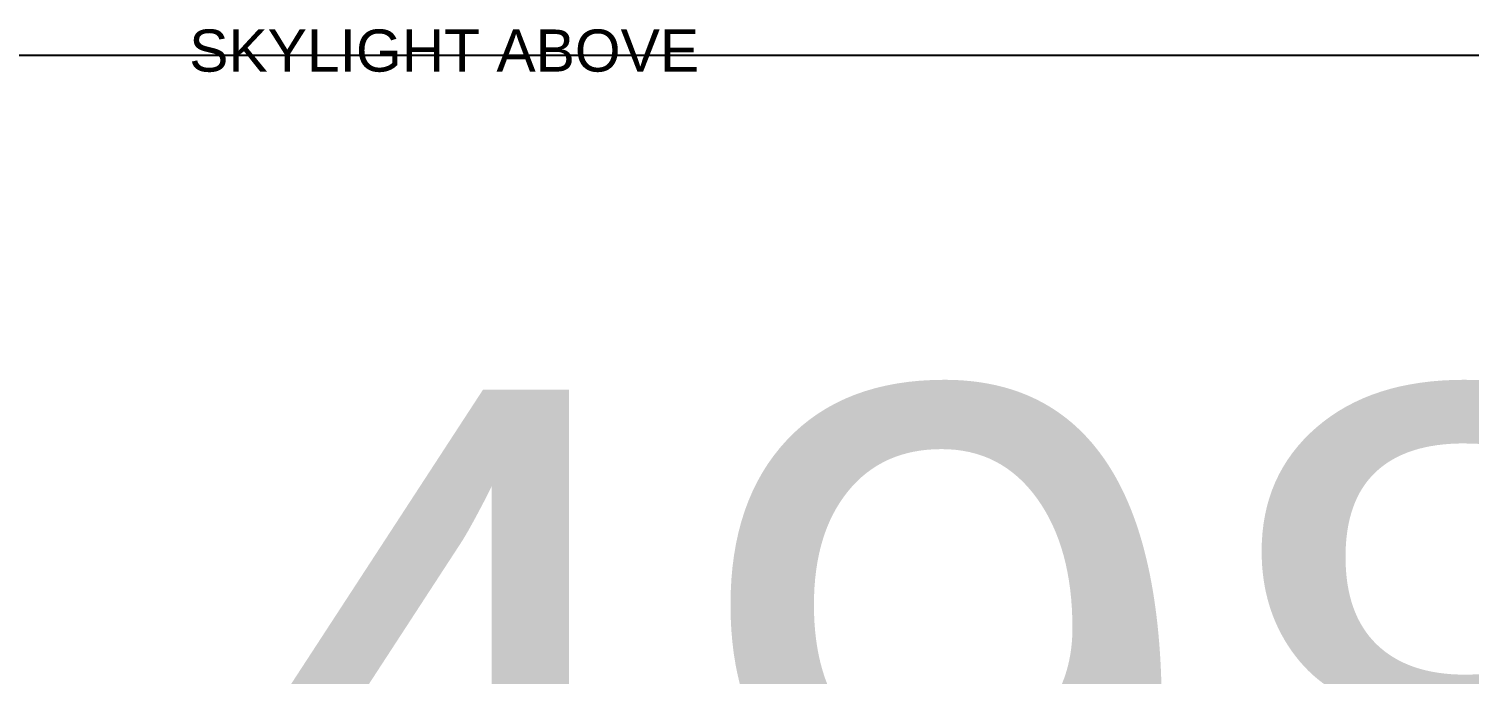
# Model space of a CAD drawing. Header units: millimetres. Extents: x -179928 to 528275, y -469666 to 511935.
# Drawn here: x 168001 to 170738, y 90437 to 91663 of the extents above; entities that cross this region are included whole.
import ezdxf

# ---------------------------------------------------------------- set-up
doc = ezdxf.new("R2010")
doc.units = ezdxf.units.MM
doc.linetypes.add('DASHED', pattern=[0.75, 0.5, -0.25])
for name, color, linetype in [('ad-Elevation 10', 8, 'Continuous'), ('ad-Furniture', 8, 'Continuous'), ('ad-Lvl-Plinth', 30, 'Continuous'), ('ad-Text main', 7, 'Continuous')]:
    doc.layers.add(name, color=color, linetype=linetype)
doc.layers.add('ad-Landscape', color=94, linetype='Continuous', lineweight=35)
doc.layers.add('ad-Landscape 2', color=7, linetype='Continuous', lineweight=35, true_color=0x264c00)
doc.styles.add('Sections_The woods Site plan_Entrances$0$Standard', font='arial.ttf')
doc.styles.get("Standard").update_dxf_attribs({"font": 'arial.ttf'})

# ---------------------------------------------------------------- blocks, each defined once
blk = doc.blocks.new('zw$B417')
at = {"layer": 'ad-Furniture', "lineweight": 5, "ltscale": 1.8, "transparency": 33554559}
h = blk.add_hatch(color=256, dxfattribs=at)
h.dxf.hatch_style = 1
h.paths.add_polyline_path([(640, 300), (-640, 300), (-640, 254.3), (-630, 254.3), (-630, 290), (630, 290), (630, 254.3), (640, 254.3)])
h.paths.add_polyline_path([(-630, 227.9), (-640, 227.9), (-640, -227.9), (-630, -227.9)])
h.paths.add_polyline_path([(-630, -254.3), (-640, -254.3), (-640, -300), (640, -300), (640, -254.3), (630, -254.3), (630, -290), (-630, -290)])
h.paths.add_polyline_path([(640, 227.9), (630, 227.9), (630, -227.9), (640, -227.9)])
h = blk.add_hatch(color=256, dxfattribs=at)
h.dxf.hatch_style = 1
h.paths.add_polyline_path([(630, 227.9), (614.7, 227.9), (614.7, 254.3), (630, 254.3), (630, 290), (-630, 290), (-630, 254.3), (-614.7, 254.3), (-614.7, 227.9), (-630, 227.9), (-630, -227.9), (-614.7, -227.9), (-614.7, -254.3), (-630, -254.3), (-630, -290), (630, -290), (630, -254.3), (614.7, -254.3), (614.7, -227.9), (630, -227.9)])
at = {"layer": 'ad-Furniture', "lineweight": 5, "ltscale": 0.1, "transparency": 33554585}
h = blk.add_hatch(dxfattribs=at)
h.set_pattern_fill('ANSI36', color=256, scale=150)
h.set_pattern_definition([(45, (-630, -90), (9.9437, 36.4602), [46.875, -9.375, 0, -9.375])])
h.paths.add_polyline_path([(-630, -227.9), (-614.7, -227.9), (-614.7, -254.3), (-630, -254.3), (-630, -290), (630, -290), (630, -54.3), (614.7, -54.3), (614.7, -27.9), (630, -27.9), (630, 227.9), (614.7, 227.9), (614.7, 254.3), (630, 254.3), (630, 290), (-630, 290), (-630, 254.3), (-614.7, 254.3), (-614.7, 227.9), (-630, 227.9)])
at = {"layer": 'ad-Furniture', "lineweight": 5, "ltscale": 1.8, "transparency": 33554559}
h = blk.add_hatch(color=256, dxfattribs=at)
h.dxf.hatch_style = 1
h.paths.add_polyline_path([(700, 300), (640, 300), (640, -300), (700, -300)])
at = {"layer": 'ad-Furniture', "lineweight": 13, "ltscale": 1.8}
for p, q in [((700, 300), (-700, 300)), ((640, -300), (640, 300)), ((700, -300), (700, 300))]:
    blk.add_line(p, q, dxfattribs=at)
at = {"layer": 'ad-Furniture', "lineweight": 5, "ltscale": 1.8}
for points in [[(630, 254.3), (630, 290), (-630, 290), (-630, 254.3)], [(630, -227.9), (630, 227.9)]]:
    blk.add_lwpolyline(points, dxfattribs=at)
blk.add_lwpolyline([(640, 254.3), (614.7, 254.3), (614.7, 227.9), (640, 227.9)], close=True, dxfattribs=at)
blk.add_circle((627.3, 241.1), 8.08, dxfattribs=at)
blk = doc.blocks.new('bamboo')
at = {"layer": 'ad-Landscape 2'}
for points in [[(103.7, 1424.7), (54.4, 1572.3), (77.9, 1403.4), (103.7, 1424.7)], [(-387.8, 1356.5), (-437.1, 1504.1), (-413.6, 1335.2), (-387.8, 1356.5)], [(119.4, 1423.2), (261.4, 1496.7), (147.9, 1388.7), (126.6, 1414.5)], [(581.6, 1302), (532.2, 1449.6), (555.7, 1280.7), (581.6, 1302)], [(-372, 1355), (-230.1, 1428.5), (-343.6, 1320.5), (-364.9, 1346.4)], [(-160.7, 1284.9), (-160, 1444.8), (-116.9, 1294.1), (-149.7, 1287.2)], [(79.4, 1419.1), (107.8, 1384.6), (-52.4, 1368.4), (70.8, 1412)], [(-756.4, 1206.5), (-805.8, 1354.1), (-782.2, 1185.2), (-756.4, 1206.5)], [(-412.1, 1350.9), (-383.7, 1316.4), (-543.9, 1300.2), (-420.7, 1343.8)], [(-70.9, 1292.4), (-27.7, 1358.5), (-55.4, 1272.9), (-68.6, 1281.5)], [(57.7, 1357.7), (77.5, 1316.1), (-31.5, 1255.3), (64.8, 1349.1)], [(103.3, 1337.4), (92.8, 1227.4), (133.3, 1318.7), (110.4, 1328.8)], [(167.7, 1347.1), (246.3, 1339.5), (157.6, 1324.2), (159.1, 1340)], [(597.3, 1300.4), (739.2, 1374), (625.7, 1265.9), (604.4, 1291.8)], [(704.4, 1206.5), (655.1, 1354.1), (678.6, 1185.2), (704.4, 1206.5)], [(-740.7, 1205), (-598.8, 1278.5), (-712.2, 1170.5), (-733.6, 1196.4)], [(-433.8, 1289.5), (-414, 1248), (-523, 1187.1), (-426.7, 1280.9)], [(-415.1, 1179.2), (-464.4, 1326.8), (-440.9, 1157.9), (-415.1, 1179.2)], [(-323.8, 1278.9), (-245.2, 1271.3), (-333.9, 1256.1), (-332.4, 1271.8)], [(-169.3, 1271.7), (-323, 1296.4), (-162.4, 1238.9), (-169.3, 1271.7)], [(161.7, 1284.2), (155.7, 1221.3), (172.9, 1235.5), (168.8, 1275.6)], [(557.2, 1296.4), (585.7, 1261.9), (425.4, 1245.7), (548.6, 1289.3)], [(720.2, 1205), (862.1, 1278.5), (748.6, 1170.5), (727.3, 1196.4)], [(772.7, 1165.6), (723.3, 1313.2), (746.9, 1144.3), (772.7, 1165.6)], [(-561.9, 1157.8), (-603.1, 1137.1), (-666.2, 1244.8), (-570.4, 1150.5)], [(-500.1, 1137.3), (-534, 1108.2), (-553.5, 1268), (-507.4, 1145.8)], [(-399.4, 1177.7), (-257.4, 1251.3), (-370.9, 1143.2), (-392.2, 1169.1)], [(-388.2, 1269.3), (-398.7, 1159.2), (-358.2, 1250.5), (-381.1, 1260.6)], [(-329.8, 1216), (-335.8, 1153.1), (-318.6, 1167.3), (-322.7, 1207.4)], [(-175.7, 1247.6), (-131.9, 1256.8), (-191.9, 1107.3), (-173.4, 1236.6)], [(-92.2, 1230.9), (0.4, 1170.5), (-61.7, 1248.7), (-81.3, 1233.2)], [(-18, 1257.9), (35, 1223.4), (30.4, 1245.3), (-7, 1260.2)], [(303.5, 1094), (304.2, 1253.9), (347.3, 1103.2), (314.4, 1096.3)], [(535.5, 1235), (555.3, 1193.4), (446.4, 1132.5), (542.6, 1226.4)], [(581.2, 1214.7), (570.7, 1104.6), (611.1, 1195.9), (588.3, 1206.1)], [(645.6, 1224.3), (724.2, 1216.7), (635.4, 1201.5), (637, 1217.2)], [(788.4, 1164.1), (930.3, 1237.6), (816.9, 1129.6), (795.5, 1155.5)], [(-780.7, 1200.9), (-752.3, 1166.4), (-912.5, 1150.2), (-789.3, 1193.8)], [(-439.4, 1173.7), (-411, 1139.2), (-571.2, 1122.9), (-448, 1166.6)], [(-494, 1113.1), (-347.5, 1165.5), (-515.9, 1138.5), (-494, 1113.1)], [(-174.3, 1012.2), (-173.7, 1172.1), (-130.6, 1021.4), (-163.4, 1014.5)], [(-131.4, 1199.8), (-85.3, 1198.1), (-81.9, 1073.4), (-120.4, 1202.1)], [(393.3, 1101.5), (436.5, 1167.6), (408.8, 1082), (395.6, 1090.6)], [(680.1, 1200.9), (708.6, 1166.4), (548.3, 1150.2), (671.5, 1193.8)], [(748.4, 1160), (776.8, 1125.5), (616.6, 1109.3), (739.8, 1152.9)], [(639.6, 1161.5), (633.5, 1098.6), (650.8, 1112.8), (646.7, 1152.8)], [(-802.5, 1139.6), (-782.6, 1098), (-891.6, 1037.1), (-795.3, 1130.9)], [(-773.2, 987.3), (-807.1, 958.2), (-826.6, 1118), (-780.4, 995.8)], [(-756.8, 1119.3), (-767.3, 1009.2), (-726.8, 1100.5), (-749.7, 1110.6)], [(-692.4, 1128.9), (-613.8, 1121.3), (-702.5, 1106.1), (-701, 1121.8)], [(-581.3, 1111.7), (-691.5, 1120), (-599.4, 1081.4), (-589.8, 1104.4)], [(-461.1, 1112.3), (-441.3, 1070.7), (-550.3, 1009.8), (-454, 1103.7)], [(-155.7, 961.1), (-205, 1108.7), (-181.5, 939.8), (-155.7, 961.1)], [(294.9, 1080.8), (141.2, 1105.5), (301.8, 1048), (294.9, 1080.8)], [(658.4, 1139.6), (678.2, 1098), (569.2, 1037.1), (665.5, 1130.9)], [(704, 1119.3), (693.5, 1009.2), (734, 1100.5), (711.2, 1110.6)], [(768.4, 1128.9), (847.1, 1121.3), (758.3, 1106.1), (759.8, 1121.8)], [(892.5, 987.3), (858.6, 958.2), (839.1, 1118), (885.2, 995.8)]]:
    blk.add_lwpolyline(points, dxfattribs=at)
blk = doc.blocks.new('zw$DAD3')
at = {"true_color": 0x7f5f3f, "transparency": 33554610}
h = blk.add_hatch(dxfattribs=at)
h.set_pattern_fill('DOTS', color=37, scale=20, angle=360)
h.set_pattern_definition([(360, (-800139.518, 271344.397), (15.875, 31.75), [0, -31.75])])
h.paths.add_polyline_path([(450, -2530), (2915, -2530), (2915, -450), (450, -450)])
at = {"layer": 'ad-Elevation 10', "linetype": 'DASHED'}
blk.add_lwpolyline([(0, -2980), (3365, -2980), (3365, 0), (0, 0)], close=True, dxfattribs=at)
for points in [[(1071.7, 0), (1071.7, -2980)], [(1171.7, 0), (1171.7, -2980)], [(2193.3, 0), (2193.3, -2980)], [(2293.3, 0), (2293.3, -2980)], [(0, -943.3), (3365, -943.3)], [(0, -1043.3), (3365, -1043.3)]]:
    blk.add_lwpolyline(points, dxfattribs=at)
at = {"layer": 'ad-Elevation 10'}
blk.add_lwpolyline([(450, -2530), (2915, -2530), (2915, -450), (450, -450)], close=True, dxfattribs=at)
at = {"layer": 'ad-Landscape', "linetype": 'Continuous', "xscale": 0.473259546584505, "yscale": 0.473259546584505, "zscale": 0.473259546584505, "rotation": 359.9999999999999}
blk.add_blockref('bamboo', (1292.6, -1624.9), dxfattribs=at)
at = {"layer": 'ad-Text main', "insert": (1682.5, 80.9), "char_height": 80, "width": 1164.819, "attachment_point": 5}
blk.add_mtext('SKYLIGHT ABOVE', dxfattribs=at)
blk = doc.blocks.new('1625_East Villa')
at = {"layer": 'ad-Furniture', "rotation": 90}
blk.add_blockref('zw$B417', (7275, 6695), dxfattribs=at)
at = {"layer": 'ad-Furniture'}
blk.add_blockref('zw$DAD3', (3610, 8185), dxfattribs=at)
blk = doc.blocks.new("All Plot's Villa Plans")
at = {"ltscale": 5}
blk.add_blockref('1625_East Villa', (163497.6, 83354.9), dxfattribs=at)
blk = doc.blocks.new('zw$63CD')
at = {"layer": 'ad-Lvl-Plinth', "insert": (176960.2, -9085.2), "char_height": 1269.985, "width": 5416.267, "attachment_point": 5, "style": 'Sections_The woods Site plan_Entrances$0$Standard', "bg_fill": 19, "box_fill_scale": 1.5, "bg_fill_color": 257, "bg_fill_transparency": 0}
blk.add_mtext('\\pxt4;498.32', dxfattribs=at)

msp = doc.modelspace()

# ---------------------------------------------------------------- block references
at = {"ltscale": 5}
msp.add_blockref("All Plot's Villa Plans", (0, 0), dxfattribs=at)

# ---------------------------------------------------------------- next in the draw order: block references
at = {"layer": 'ad-Lvl-Plinth', "ltscale": 5}
msp.add_blockref('zw$63CD', (-5982.9, 99418.6), dxfattribs=at)

doc.saveas('drawing.dxf')
